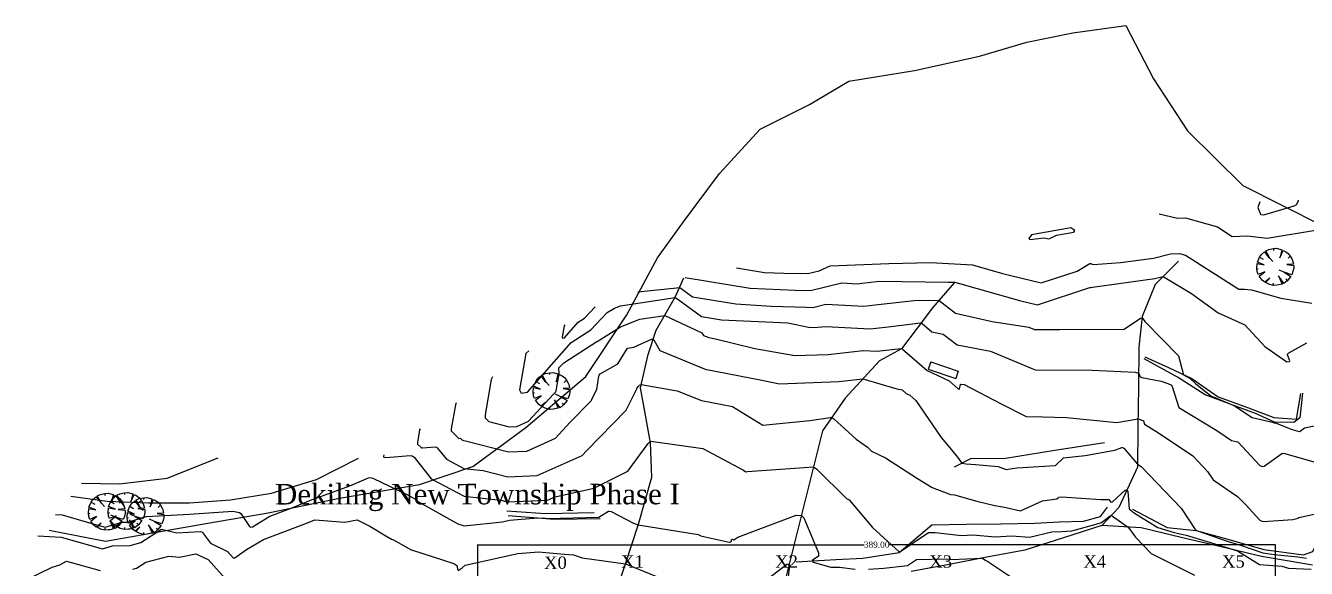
# Model space of a CAD drawing. Extents: x 15746 to 36625, y 87803 to 171760.
# Drawn here: x 17392 to 18015, y 88600 to 88864 of the extents above; entities that cross this region are included whole.
import ezdxf

# ---------------------------------------------------------------- set-up
doc = ezdxf.new("R2010")
doc.units = 0
doc.header["$LTSCALE"] = 5
doc.header["$MEASUREMENT"] = 0
for name, color, linetype in [('BOUNDARY', 7, 'FENCELINE2'), ('CONTOUR', 254, 'Continuous'), ('Demarcation', 7, 'Continuous'), ('EXISTING BUILDING', 21, 'Continuous'), ('RELIEF', 255, 'Continuous'), ('STREAM & RIVER FRONT', 161, 'Continuous'), ('text', 7, 'Continuous'), ('TREES & VEGETN', 72, 'Continuous')]:
    doc.layers.add(name, color=color, linetype=linetype)
doc.styles.get("Standard").update_dxf_attribs({"font": 'TIMES.TTF', "height": 3})
doc.linetypes.add('FENCELINE2', pattern='A,0.25,-0.1,[132,ltypeshp.shx,S=0.1,R=0,X=-0.1,Y=0],-0.1,1', length=1.45)
doc.dimstyles.get("Standard").update_dxf_attribs({"dimtxt": 0.2, "dimasz": 0.3, "dimexe": 0.18, "dimexo": 0.0625, "dimgap": 0.09, "dimtad": 0, "dimzin": 0, "dimdsep": 46, "dimtxsty": 'Standard', "dimblk": 'DOT', "dimcen": 0.09, "dimadec": 0, "dimazin": 0, "dimtfac": 1, "dimtofl": 0, "dimtmove": 2, "dimatfit": 2, "dimfxl": 1, "dimtolj": 1, "dimtzin": 0, "dimarcsym": 0})

# ---------------------------------------------------------------- blocks, each defined once
blk = doc.blocks.new('S076')
at = {"color": 0}
for p, q in [((-0.35, 0.36), (-0.29, 0.41)), ((-0.25, 0.2), (-0.35, 0.36)), ((-0.29, 0.41), (-0.21, 0.45)), ((-0.21, 0.45), (-0.12, 0.48)), ((-0.12, 0.48), (-0.04, 0.28)), ((-0.04, 0.28), (-0.07, 0.49)), ((-0.07, 0.49), (0.08, 0.49)), ((0.07, 0.43), (0.08, 0.49)), ((0.08, 0.49), (0.2, 0.47)), ((0.2, 0.47), (0.13, 0.22)), ((0.13, 0.22), (0.24, 0.44)), ((0.24, 0.44), (0.32, 0.38)), ((0.32, 0.38), (0.35, 0.35)), ((0.35, 0.35), (0.42, 0.28)), ((-0.5, 0.04), (-0.48, 0.13)), ((-0.5, -0.04), (-0.5, 0.04)), ((-0.48, 0.13), (-0.45, 0.21)), ((-0.48, 0.13), (-0.4, 0.12)), ((-0.45, 0.21), (-0.43, 0.25)), ((-0.43, 0.25), (-0.37, 0.33)), ((-0.37, 0.33), (-0.25, 0.2)), ((-0.04, 0.28), (0, 0.14)), ((0.49, 0.07), (0.33, 0.08)), ((0.33, 0.08), (0.5, 0.05)), ((0.42, 0.28), (0.37, 0.25)), ((0.42, 0.28), (0.47, 0.17)), ((0.47, 0.17), (0.49, 0.07)), ((0.5, 0.05), (0.5, -0.04)), ((-0.48, -0.12), (-0.5, -0.04)), ((-0.27, -0.06), (-0.48, -0.12)), ((-0.47, -0.16), (-0.27, -0.06)), ((-0.41, -0.29), (-0.47, -0.16)), ((-0.35, -0.35), (-0.41, -0.29)), ((-0.35, -0.35), (-0.31, -0.32)), ((-0.09, -0.26), (-0.17, -0.47)), ((-0.13, -0.48), (-0.09, -0.32)), ((-0.09, -0.26), (-0.07, -0.14)), ((-0.09, -0.32), (-0.09, -0.26)), ((0.24, -0.43), (0.15, -0.26)), ((0.15, -0.26), (0.21, -0.45)), ((0.47, -0.17), (0.28, -0.13)), ((0.28, -0.13), (0.45, -0.22)), ((0.35, -0.35), (0.33, -0.32)), ((0.41, -0.29), (0.35, -0.35)), ((0.45, -0.22), (0.41, -0.29)), ((0.48, -0.13), (0.47, -0.17)), ((0.5, -0.04), (0.48, -0.13)), ((-0.25, -0.43), (-0.35, -0.35)), ((-0.17, -0.47), (-0.25, -0.43)), ((-0.02, -0.5), (-0.13, -0.48)), ((0.07, -0.49), (-0.02, -0.5)), ((0.07, -0.49), (0.05, -0.38)), ((0.21, -0.45), (0.07, -0.49)), ((0.35, -0.35), (0.24, -0.43))]:
    blk.add_line(p, q, dxfattribs=at)
blk = doc.blocks.new('_Dot')
at = {"color": 0, "linetype": 'ByBlock', "lineweight": -2}
blk.add_line((-0.5, 0), (-1, 0), dxfattribs=at)
at = {"color": 0, "linetype": 'ByBlock', "const_width": 0.5}
blk.add_lwpolyline([(-0.25, 0, 1), (0.25, 0, 1)], format="xyb", close=True, dxfattribs=at)
blk = doc.blocks.new('*D27')
at = {"layer": 'Defpoints', "color": 0}
for p in [(18000.29, 88611.6), (17611.89, 88595.68), (18000.29, 88595.68)]:
    blk.add_point(p, dxfattribs=at)
at = {"layer": 'Demarcation', "color": 0, "lineweight": -2}
for p, q in [((17611.89, 88595.74), (17611.89, 88611.78)), ((17612.19, 88611.6), (17800.08, 88611.6)), ((17999.99, 88611.6), (17812.1, 88611.6)), ((18000.29, 88595.74), (18000.29, 88611.78))]:
    blk.add_line(p, q, dxfattribs=at)
at = {"layer": 'Demarcation', "color": 0, "lineweight": -2, "xscale": 0.3000000000000001, "yscale": 0.3000000000000001, "zscale": 0.3000000000000001, "rotation": 180}
blk.add_blockref('_Dot', (17611.89, 88611.6), dxfattribs=at)
at = {"layer": 'Demarcation', "color": 0, "lineweight": -2, "xscale": 0.3000000000000001, "yscale": 0.3000000000000001, "zscale": 0.3000000000000001}
blk.add_blockref('_Dot', (18000.29, 88611.6), dxfattribs=at)
at = {"layer": 'Demarcation', "color": 0, "insert": (17806.09, 88611.6), "char_height": 3, "attachment_point": 5}
blk.add_mtext('\\A1;389.00', dxfattribs=at)

msp = doc.modelspace()

# ---------------------------------------------------------------- linework, layer by layer
at = {"layer": 'BOUNDARY'}
msp.add_lwpolyline([(17403.229, 88618.697), (17430.672, 88613.427), (17479.569, 88621.905), (17509.845, 88627.079), (17544.666, 88634.252), (17583.471, 88641.006), (17609.471, 88649.727), (17635.303, 88668.684), (17664.532, 88693.478), (17684.525, 88723.577), (17699.448, 88751.225), (17712.03, 88768.807), (17729.529, 88792.316), (17749.402, 88813.857), (17773.443, 88825.935), (17792.603, 88837.206), (17824.443, 88842.525), (17856.137, 88849.408), (17879.157, 88856.275), (17901.613, 88860.724), (17927.447, 88864.294), (17940.793, 88838.414), (17957.355, 88813.135), (17984.302, 88786.454), (18023.007, 88767.008)], dxfattribs=at)
at = {"layer": 'CONTOUR', "color": 33}
for points in [[(17992.688, 88778.496), (17991.734, 88775.711), (17992.948, 88772.596), (17993.139, 88772.395), (17994.527, 88772.273), (18009.405, 88776.647), (18010.581, 88777.281), (18010.683, 88777.419), (18011.481, 88779.236), (18011.513, 88779.404)], [(17943.703, 88772.745), (17952.592, 88770.56), (17956.43, 88770.8), (17971.985, 88766.279), (17979.139, 88761.707), (17986.469, 88761.956), (17996.263, 88760.794), (18021.727, 88765.071)], [(17890.743, 88760.796), (17893.687, 88762.343), (17902.053, 88763.795), (17902.536, 88764.568), (17900.661, 88765.841), (17881.536, 88762.519), (17880.186, 88760.731), (17880.748, 88760.249), (17887.672, 88761.069), (17889.914, 88760.522), (17890.743, 88760.796)], [(17737.812, 88746.411), (17751.472, 88744.201), (17760.959, 88743.75), (17772.611, 88743.579), (17778.141, 88744.91), (17783.483, 88747.311), (17811.991, 88748.57), (17832.358, 88749.017), (17852.695, 88747.831), (17867.284, 88743.707), (17886.236, 88739.081), (17903.718, 88744.845), (17909.944, 88748.459), (17910.578, 88748.451), (17910.583, 88748.443), (17910.582, 88748.347), (17910.586, 88748.339), (17911.622, 88747.967), (17924.746, 88748.921), (17940.933, 88751.16), (17949.198, 88753.176), (17953.593, 88753.45), (17956.43, 88752.626), (17982.48, 88735.973), (17985.155, 88736.063), (17988.636, 88735.673), (18002.879, 88731.595), (18017.93, 88729.255)], [(17712.901, 88741.636), (17744.53, 88736.518), (17766.491, 88735.476), (17773.838, 88735.368), (17789.208, 88739.067), (17796.694, 88738.664), (17798.925, 88738.918), (17801.937, 88739.266), (17807.258, 88739.884), (17840.904, 88739.444), (17844.199, 88739.384), (17875.622, 88730.503), (17884.396, 88728.362), (17909.84, 88736.75), (17910.3, 88736.751), (17910.389, 88736.808), (17911.157, 88736.99), (17941.53, 88741.19), (17945.575, 88742.176), (17959.441, 88733.853), (17972.329, 88724.506), (17985.321, 88718.587), (17994.991, 88708.031), (18005.847, 88700.716), (18007.066, 88700.775), (18007.174, 88701.078), (18006.14, 88704.087), (18006.16, 88704.367), (18006.695, 88704.992), (18015.449, 88709.971)], [(17689.763, 88734.732), (17710.224, 88736.89), (17716.525, 88732.244), (17737.587, 88728.836), (17754.791, 88727.704), (17772.025, 88727.201), (17775.065, 88727.157), (17781.424, 88728.687), (17799.833, 88727.696), (17805.318, 88728.318), (17812.723, 88729.178), (17825.81, 88730.696), (17836.484, 88730.557), (17844.515, 88724.34), (17862.256, 88720.328), (17880.226, 88717.517), (17882.862, 88716.409), (17895.121, 88716.37), (17926.623, 88716.502), (17934.54, 88721.938), (17935.327, 88722.092), (17935.34, 88722.083), (17935.448, 88721.925), (17936.62, 88720.313), (17953.014, 88703.499), (17955.461, 88694.366), (17958.773, 88692.547), (17961.385, 88690.171), (17968.756, 88684.099), (17977.669, 88680.335), (17978.851, 88679.863), (17980.238, 88679.25), (17988.843, 88673.526), (17999.386, 88671.034), (17999.624, 88670.777), (17999.65, 88670.764), (17999.67, 88670.769), (17999.866, 88670.905), (17999.885, 88670.912), (18000.546, 88670.827), (18008.329, 88667.757), (18011.712, 88666.81), (18011.991, 88666.798), (18012.194, 88666.881), (18014.438, 88668.484), (18019.853, 88669.636)], [(17636.719, 88705.991), (17635.366, 88704.701), (17632.262, 88687.078), (17633.092, 88685.404), (17636.144, 88685.894), (17657.314, 88710.058), (17666.937, 88716.199), (17674.902, 88724.578), (17678.46, 88726.787), (17681.366, 88727.98), (17707.937, 88731.901), (17709.364, 88731.226), (17720.886, 88722.734), (17730.644, 88721.154), (17762.898, 88719.623), (17773.732, 88717.337), (17777.437, 88717.48), (17781.312, 88717.894), (17802.971, 88716.728), (17811.712, 88717.72), (17823.51, 88719.088), (17827.441, 88719.609), (17827.754, 88719.581), (17828.193, 88719.341), (17832.934, 88715.164), (17838.534, 88714.18), (17845.231, 88708.997), (17861.491, 88705.89), (17883.233, 88696.748), (17911.014, 88696.66), (17931.965, 88695.689), (17933.56, 88695.158), (17933.665, 88695.042), (17934.438, 88693.418), (17934.538, 88693.3), (17935.226, 88692.985), (17944.57, 88691.157), (17949.217, 88689.563), (17949.545, 88689.351), (17949.99, 88688.621), (17953.22, 88678.376), (17971.709, 88667.198), (17975.833, 88664.455), (17978.882, 88662.428), (17981.944, 88661.704), (17992.608, 88650.22), (17993.765, 88649.653), (17994.688, 88649.861), (18003.395, 88655.957), (18004.262, 88656.256), (18004.344, 88656.245), (18005.309, 88655.864), (18020.778, 88651.531)], [(17619.085, 88693.357), (17618.479, 88691.976), (17615.456, 88674.818), (17615.554, 88673.313), (17615.648, 88673.157), (17617.288, 88671.572), (17627.135, 88669.058), (17630.916, 88669.219), (17636.67, 88671.808), (17648.729, 88684.843), (17649.819, 88685.956), (17650.125, 88686.567), (17651.509, 88694.924), (17651.329, 88697.527), (17651.361, 88697.732), (17651.498, 88697.947), (17653.796, 88700.211), (17669.929, 88710.506), (17670.016, 88710.558), (17670.017, 88710.561), (17681.435, 88717.646), (17690.764, 88721.479), (17702.931, 88723.274), (17721.039, 88714.725), (17721.756, 88713.514), (17724.404, 88712.426), (17727.717, 88711.79), (17746.873, 88707.17), (17766.261, 88703.656), (17782.562, 88704.288), (17799.605, 88706.111), (17806.109, 88705.76), (17818.105, 88707.121), (17818.29, 88707.146), (17818.305, 88707.144), (17818.349, 88707.12), (17818.823, 88706.703), (17820.873, 88704.932), (17830.756, 88696.447), (17841.469, 88691.407), (17845.719, 88687.426), (17846.218, 88687.314), (17846.367, 88687.455), (17846.882, 88689.557), (17847.017, 88689.703), (17848.74, 88689.658), (17866.652, 88680.196), (17878.918, 88674.052), (17886.93, 88673.823), (17898.446, 88673.492), (17922.955, 88671.062), (17933.357, 88672.978), (17935.726, 88672.165), (17935.893, 88672.056), (17935.964, 88671.941), (17936.476, 88670.315), (17943.358, 88666.155), (17959.957, 88654.832), (17967.177, 88647.283), (17969.924, 88643.227), (17981.789, 88635.039), (17985.914, 88630.803), (17992.694, 88623.604), (17993.347, 88623.17), (17994.462, 88622.987), (18008.665, 88623.927), (18010.678, 88624.357), (18011.257, 88624.591), (18011.607, 88624.922), (18022.896, 88627.308)], [(17654.353, 88718.626), (17653.928, 88718.22), (17652.951, 88712.676), (17653.212, 88712.15), (17654.172, 88712.304), (17660.833, 88719.906), (17663.859, 88721.837), (17669.135, 88727.387)], [(17601.452, 88680.722), (17601.038, 88679.78), (17598.977, 88668.082), (17599.044, 88667.056), (17599.243, 88666.727), (17602.391, 88663.583), (17602.711, 88663.374), (17602.766, 88663.365), (17603.425, 88663.417), (17603.481, 88663.407), (17603.529, 88663.37), (17604, 88662.777), (17604.9, 88662.307), (17605.892, 88662.194), (17626.816, 88656.851), (17635.883, 88657.239), (17649.682, 88663.448), (17656.749, 88671.088), (17666.961, 88681.515), (17669.825, 88687.231), (17670.784, 88693.703), (17670.977, 88694.185), (17671.551, 88694.728), (17680.167, 88699.705), (17684.836, 88707.218), (17687.829, 88707.835), (17696.512, 88711.645), (17697.296, 88711.668), (17697.679, 88711.358), (17700.574, 88706.141), (17722.607, 88697.086), (17750.177, 88691.793), (17758.79, 88689.975), (17787.687, 88691.096), (17799.423, 88692.351), (17815.902, 88687.555), (17818.569, 88686.937), (17820.534, 88685.25), (17822.207, 88684.464), (17825.201, 88681.883), (17837.498, 88663.79), (17844.954, 88654.831), (17847.587, 88651.39), (17849.724, 88651.008), (17854.14, 88650.694), (17865.297, 88649.681), (17869.154, 88648.229), (17874.399, 88649.028), (17893.199, 88650.106), (17897.078, 88653.891), (17907.559, 88654.975), (17922.081, 88657.715), (17925.486, 88658.981), (17925.78, 88658.993), (17926.489, 88658.563), (17933.154, 88650.8), (17934.821, 88649.662), (17954.265, 88629.335), (17961.524, 88618.615), (17961.685, 88618.579), (17961.797, 88618.544), (17977.188, 88613.182), (17982.699, 88611.554), (17994.059, 88607.75), (17999.539, 88606.905), (18011.066, 88605.674), (18015.416, 88605.014)], [(17583.817, 88668.086), (17583.596, 88667.584), (17582.497, 88661.345), (17582.533, 88660.798), (17582.639, 88660.622), (17584.319, 88658.947), (17584.489, 88658.835), (17585.017, 88658.747), (17591.22, 88659.24), (17591.748, 88659.14), (17592.201, 88658.795), (17596.654, 88653.205), (17605.132, 88648.781), (17614.48, 88647.713), (17626.496, 88644.644), (17640.85, 88645.258), (17662.693, 88655.087), (17664.77, 88657.332), (17684.102, 88677.074), (17689.526, 88687.896), (17689.6, 88688.392), (17689.615, 88688.429), (17689.659, 88688.47), (17690.32, 88688.852), (17690.678, 88689.428), (17691.539, 88689.606), (17709.047, 88686.58), (17720.811, 88681.746), (17735.916, 88678.846), (17750.72, 88669.866), (17773.55, 88672.151), (17783.467, 88673.556), (17784.258, 88673.486), (17785.272, 88672.912), (17796.057, 88662.964), (17801.631, 88659.053), (17803.533, 88657.174), (17810.335, 88653.847), (17825.931, 88643.905), (17833.073, 88639.409), (17842.117, 88636.074), (17844.049, 88635.904), (17854.921, 88632.748), (17863.638, 88630.788), (17869.104, 88629.82), (17876.124, 88628.183), (17886.776, 88632.967), (17892.653, 88633.863), (17893.844, 88633.932), (17894.565, 88634.658), (17894.633, 88634.702), (17896.136, 88634.937), (17915.289, 88633.652), (17918.883, 88633.667), (17919.161, 88633.599), (17919.255, 88633.519), (17920.05, 88632.327), (17920.163, 88632.261), (17920.901, 88632.456), (17927.128, 88638.109), (17927.936, 88638.213), (17928.393, 88637.606), (17929.022, 88629.153), (17931.593, 88626.976), (17942.903, 88619.957), (17950.935, 88617.618), (17956.754, 88616.301), (17972.401, 88611.509), (17974.285, 88610.852), (17981.726, 88608.653), (17992.505, 88601.943), (18003.318, 88601.147), (18006.528, 88600.214), (18017.611, 88599.656)], [(17566.183, 88655.451), (17566.156, 88655.389), (17566.019, 88654.609), (17566.023, 88654.541), (17566.036, 88654.519), (17566.246, 88654.309), (17566.267, 88654.295), (17567.266, 88654.129), (17579.016, 88655.064), (17580.016, 88654.874), (17580.875, 88654.222), (17589.308, 88643.634), (17605.364, 88635.256), (17623.068, 88633.231), (17626.177, 88632.437), (17645.817, 88633.278), (17649.668, 88635.01), (17668.383, 88639.114), (17684.938, 88647.462), (17694.888, 88660.879), (17695.814, 88661.92), (17695.905, 88661.983), (17696.006, 88662), (17697.294, 88661.91), (17721.506, 88658.379), (17741.248, 88647.864), (17742.408, 88647.161), (17743.259, 88647.246), (17775.412, 88649.549), (17776.977, 88648.451), (17791.49, 88634.112), (17792.667, 88633.536), (17804.082, 88620.046), (17817.086, 88608.082), (17817.365, 88608.083), (17831.367, 88617.552), (17834.627, 88617.623), (17847.415, 88616.181), (17852.967, 88616.409), (17863.797, 88615.385), (17871.896, 88615.881), (17880.552, 88615.228), (17891.456, 88617.847), (17896.166, 88618.048), (17901.082, 88618.389), (17912.932, 88621.681), (17915.539, 88622.414), (17919.814, 88625.631), (17920.226, 88625.768), (17920.952, 88625.557), (17928.584, 88620.247), (17932.141, 88615.228), (17939.806, 88607.331), (17960.855, 88596.863)], [(17413.781, 88635.282), (17431.546, 88632.769), (17451.611, 88632.042), (17471.638, 88632.08), (17491.601, 88633.431), (17511.475, 88636.646), (17533.403, 88643.379), (17553.9, 88653.68)], [(17419.036, 88641.617), (17437.462, 88641.3), (17460.708, 88643.965), (17485.464, 88653.905)], [(17406.404, 88626.389), (17409.56, 88626.199), (17425.138, 88621.617), (17430.456, 88620.136), (17438.687, 88622.596), (17441.425, 88622.647), (17450.064, 88625.232), (17450.386, 88625.437), (17450.626, 88625.38), (17471.659, 88626.575), (17492.681, 88627.963), (17495.98, 88627.3), (17496.498, 88626.882), (17500.835, 88620.528), (17501.42, 88620.161), (17502.228, 88620.292), (17510.645, 88625.451), (17521.117, 88629.476), (17530.518, 88633.316), (17549.647, 88640.298), (17558.696, 88644.221), (17559.464, 88644.367), (17560.884, 88644.043), (17577.459, 88636.117), (17581.568, 88633.771), (17582.318, 88633.008), (17602.215, 88621.869), (17605.35, 88620.818), (17623.952, 88622.843), (17627.321, 88623.604), (17641.151, 88624.692), (17648.677, 88624.421), (17652.021, 88624.548), (17670.815, 88625.048), (17675.515, 88627.878), (17675.937, 88627.997), (17676.892, 88627.783), (17687.702, 88622.057), (17690.04, 88621.333), (17719.135, 88616.543), (17720.44, 88616.01), (17722.593, 88615.523), (17734.277, 88612.887), (17735.257, 88613.063), (17735.322, 88613.147), (17735.573, 88614.304), (17735.646, 88614.386), (17735.715, 88614.384), (17736.349, 88614.002), (17736.411, 88613.988), (17736.591, 88614.044), (17738.552, 88615.332), (17766.92, 88625.952), (17769.44, 88625.836), (17770.604, 88624.653), (17777.745, 88607.732), (17777.859, 88606.101), (17777.692, 88605.854), (17774.85, 88604.06), (17774.726, 88603.755), (17775.245, 88603.138), (17783.806, 88600.651), (17788.021, 88600.625), (17795.642, 88599.735)], [(17397.793, 88616.01), (17409.086, 88615.329), (17416.553, 88613.132), (17429.312, 88609.582), (17434.126, 88611.021), (17442.703, 88611.179), (17447.914, 88612.739), (17457.955, 88619.137), (17465.443, 88617.352), (17476.707, 88618.044), (17477.591, 88617.866), (17477.994, 88617.541), (17481.824, 88612.311), (17490.026, 88608.401), (17492.839, 88605.315), (17493.149, 88605.164), (17493.701, 88605.303), (17499.299, 88609.349), (17507.561, 88614.088), (17528.963, 88622.313), (17532.632, 88623.81), (17547.258, 88622.631), (17553.156, 88623.725), (17559.358, 88620.639), (17567.227, 88615.956), (17570.31, 88614.148), (17570.527, 88614.136), (17579.561, 88609.194), (17579.732, 88609.096), (17600.314, 88602.505), (17601.745, 88601.514), (17601.821, 88601.343), (17601.98, 88599.205)], [(17443.981, 88599.711), (17445.765, 88600.245), (17450.348, 88603.165), (17461.581, 88606.002), (17466.716, 88605.595), (17474.647, 88607.198), (17480.614, 88604.354), (17490.472, 88593.536)], [(17602.311, 88599.053), (17604.277, 88600.382), (17605.73, 88601.625), (17631.35, 88607.412), (17641.414, 88608.203), (17654.011, 88607.098), (17658.541, 88606.643), (17662.746, 88605.304), (17683.894, 88602.296), (17683.899, 88602.295), (17683.9, 88602.295), (17709.335, 88591.902)], [(17802.123, 88599.802), (17809.559, 88600.281), (17821.09, 88601.442), (17825.504, 88604.427), (17840.19, 88604.744), (17842.391, 88604.496), (17857.633, 88605.12), (17859.199, 88604.012), (17860.194, 88603.43), (17871.917, 88595.693)], [(17391.805, 88594.328), (17404.807, 88600.716), (17408.411, 88601.806), (17411.739, 88603.598), (17428.168, 88599.027)], [(17753.252, 88595.186), (17762.426, 88602.077), (17763.469, 88602.124), (17763.743, 88601.635), (17763.034, 88595.988)]]:
    msp.add_lwpolyline(points, dxfattribs=at)
at = {"layer": 'EXISTING BUILDING'}
for points in [[(17832.412, 88700.635), (17831.254, 88696.993), (17844.623, 88692.544)], [(17832.412, 88700.635), (17845.829, 88696.171), (17844.623, 88692.544)]]:
    msp.add_lwpolyline(points, dxfattribs=at)
at = {"layer": 'RELIEF'}
for points in [[(17999.784, 88671.248), (17990.568, 88675.45), (17978.26, 88679.978), (17965.953, 88684.506), (17952.627, 88693.256), (17936.37, 88702.135)], [(17936.677, 88703.149), (17948.109, 88697.805), (17959.542, 88692.46), (17972.284, 88683.587), (17987.177, 88678.245), (17999.516, 88673.497), (18010.519, 88672.738), (18012.622, 88685.243)], [(18013.45, 88685.379), (18012.141, 88673.339), (18009.174, 88671.088), (17999.784, 88671.248)], [(17843.915, 88649.529), (17851.952, 88653.603), (17868.745, 88653.726), (17892.901, 88657.578), (17917.056, 88661.431)], [(17766.896, 88603.311), (17786.256, 88604.412), (17799.436, 88605.141), (17817.02, 88607.793), (17833.04, 88621.298), (17849.731, 88621.571), (17866.422, 88621.844), (17883.113, 88622.117), (17894.887, 88622.748), (17906.753, 88623.07), (17915.068, 88625.422), (17918.423, 88629.976)], [(17626.065, 88628.178), (17644.907, 88626.765), (17668.642, 88627.339)], [(17626.778, 88625.784), (17649.227, 88624.079), (17671.439, 88624.391)], [(17930.684, 88628.977), (17947.558, 88620.014), (17961.72, 88618.596), (17978.163, 88613.965), (17994.606, 88609.334), (18013.916, 88606.71), (18018.479, 88608.384), (18020.267, 88612.072), (18027.611, 88613.723), (18034.788, 88616.695), (18038.41, 88619.394)]]:
    msp.add_lwpolyline(points, dxfattribs=at)
at = {"layer": 'STREAM & RIVER FRONT'}
for p, q in [((17933.14, 88649.317), (17923.942, 88629.692)), ((17923.942, 88629.692), (17915.754, 88621.048))]:
    msp.add_line(p, q, dxfattribs=at)
for points in [[(17952.959, 88749.58), (17941.703, 88738.294), (17935.397, 88722.707), (17933.675, 88707.754)], [(17675.414, 88570.462), (17679.387, 88589.059), (17683.899, 88602.296), (17690.16, 88621.705), (17696.619, 88644.584), (17696.034, 88661.276), (17693.598, 88674.614), (17691.163, 88687.952), (17694.845, 88704.147), (17698.704, 88715.989), (17708.251, 88732.443), (17712.276, 88741.517)], [(17843.832, 88739.019), (17833.358, 88726.958), (17825.772, 88716.973), (17818.185, 88706.988), (17807.456, 88701.053), (17790.819, 88683.033), (17779.809, 88667.011)], [(17933.675, 88707.754), (17933.497, 88688.275), (17933.319, 88668.796), (17933.14, 88649.317)], [(17779.809, 88667.011), (17774.911, 88647.563), (17770.014, 88628.115), (17765.117, 88608.667), (17760.219, 88589.219)], [(18018.341, 88601.711), (18005.874, 88603.787), (17993.406, 88605.863), (17973.88, 88610.528), (17954.354, 88615.193), (17934.828, 88619.859), (17915.754, 88621.048), (17896.992, 88615.015), (17878.231, 88608.982), (17859.789, 88605.525), (17841.347, 88602.067), (17822.905, 88598.61)]]:
    msp.add_lwpolyline(points, dxfattribs=at)

# ---------------------------------------------------------------- block references
at = {"layer": 'TREES & VEGETN', "xscale": 18, "yscale": 18, "zscale": 18, "rotation": 230.3223326313388}
for p in [(18000.122, 88746.879), (17647.771, 88686.487), (17431.273, 88627.68), (17440.826, 88628.026), (17450.135, 88625.647)]:
    msp.add_blockref('S076', p, dxfattribs=at)

# ---------------------------------------------------------------- texts
at = {"layer": 'Demarcation', "char_height": 6, "width": 11.9196, "attachment_point": 1, "rotation": 0.322333}
for s, insert in [('X0', (17644.18, 88605.856)), ('X1', (17681.68, 88606.418)), ('X2', (17756.68, 88606.418)), ('X3', (17831.68, 88606.418)), ('X4', (17906.68, 88606.418)), ('X5', (17974.18, 88606.418))]:
    msp.add_mtext(s, dxfattribs=dict(at, insert=insert))
at = {"layer": 'text', "insert": (17513.148, 88641.2), "char_height": 10, "width": 200.39548, "attachment_point": 1, "rotation": 0.03626}
msp.add_mtext('Dekiling New Township Phase I', dxfattribs=at)

# ---------------------------------------------------------------- dimensions: what is measured, and where the dimension line sits
at = {"layer": 'Demarcation'}
dim = msp.add_aligned_dim(p1=(17611.89, 88595.677), p2=(18000.29, 88595.677), distance=15.922, text='389.00', dimstyle='Standard', dxfattribs=at)
dim.commit()
dim.dimension.update_dxf_attribs({"geometry": '*D27', "text_midpoint": (17806.09, 88611.6)})

doc.saveas('drawing.dxf')
